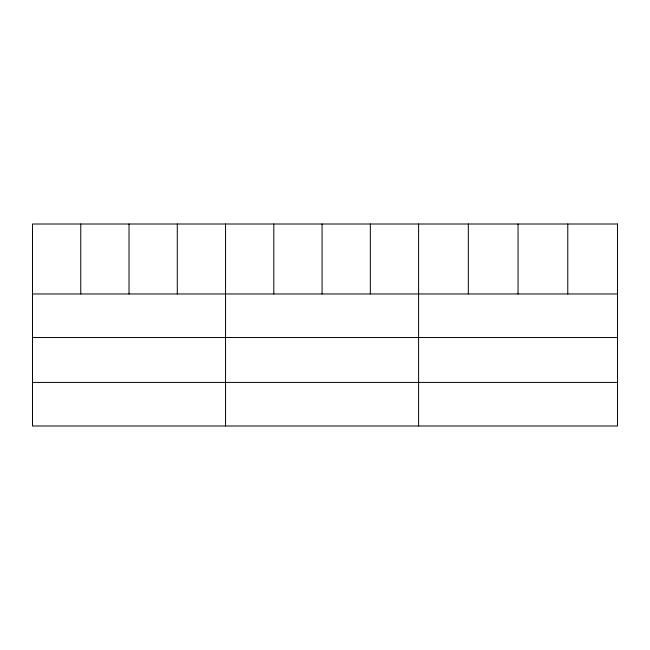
<?xml version="1.0" encoding="UTF-8"?>
<svg xmlns="http://www.w3.org/2000/svg" width="650" height="650" viewBox="0 0 650 650"><rect width="100%" height="100%" fill="white"/><g stroke="black" fill="none" stroke-linecap="round" stroke-linejoin="round"><path stroke-width="0.97" d="M32.5 293.963L617.5 293.963M32.5 337.529L617.5 337.529M32.5 382.419L617.5 382.419M567.775 224.006L567.775 293.963M518.05 224.006L518.05 293.963M468.325 224.006L468.325 293.963M418.6 224.006L418.6 425.994M370.338 224.006L370.338 293.963M322.075 224.006L322.075 293.963M273.812 224.006L273.812 293.963M225.55 224.006L225.55 425.994M177.287 224.006L177.287 293.963M129.025 224.006L129.025 293.963M80.763 224.006L80.763 293.963M617.5 224.006L32.5 224.006L32.5 425.994L617.5 425.994L617.5 224.006"/></g></svg>
